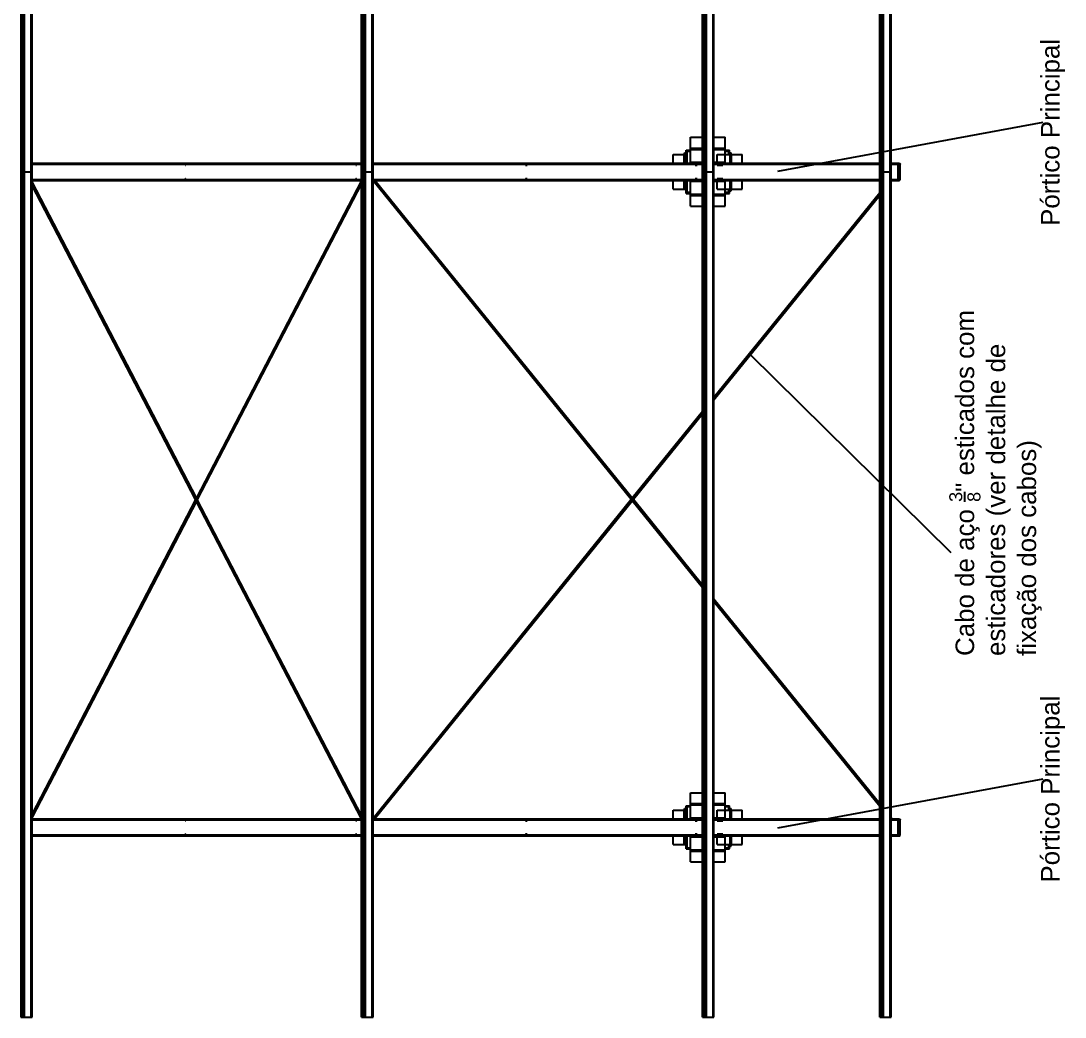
# Model space of a CAD drawing. Header units: millimetres. Extents: x 357 to 945, y 547 to 720.
# Drawn here: x 672.25 to 678.3, y 637.52 to 643.29 of the extents above; entities that cross this region are included whole.
import ezdxf

# ---------------------------------------------------------------- set-up
doc = ezdxf.new("R2010")
doc.units = ezdxf.units.MM
doc.layers.add('LCL-TEXTO4', color=4, linetype='Continuous')
doc.layers.add('PLANTA-VIS', color=7, linetype='Continuous')
doc.styles.add('ROMANS', font='arial.ttf')

msp = doc.modelspace()

# ---------------------------------------------------------------- linework, layer by layer
for p, q in [((678.16557, 642.70098), (676.62845, 642.41746)), ((677.63438, 640.20839), (676.46921, 641.35847)), ((678.16557, 638.89468), (676.62845, 638.61115))]:
    msp.add_line(p, q)
at = {"layer": 'PLANTA-VIS'}
for p, q in [((672.24756, 642.41622), (672.24756, 646.26622)), ((672.25948, 642.41622), (672.25948, 646.26622)), ((672.26172, 642.41622), (672.26172, 646.26622)), ((672.26238, 642.41622), (672.26238, 646.26622)), ((672.26369, 642.41622), (672.26369, 646.26622)), ((672.26546, 642.41622), (672.26546, 646.26622)), ((672.26741, 642.41622), (672.26741, 646.26622)), ((672.30696, 642.41622), (672.30696, 646.26622)), ((672.3088, 642.41622), (672.3088, 646.26622)), ((672.31024, 642.41622), (672.31024, 646.26622)), ((672.31107, 642.41622), (672.31107, 646.26622)), ((672.31116, 642.41622), (672.31116, 646.26622)), ((674.22033, 642.41622), (674.22033, 646.26622)), ((674.22256, 642.41622), (674.22256, 646.26622)), ((674.23448, 642.41622), (674.23448, 646.26622)), ((674.23672, 642.41622), (674.23672, 646.26622)), ((674.23738, 642.41622), (674.23738, 646.26622)), ((674.23869, 642.41622), (674.23869, 646.26622)), ((674.24046, 642.41622), (674.24046, 646.26622)), ((674.24241, 642.41622), (674.24241, 646.26622)), ((674.28196, 642.41622), (674.28196, 646.26622)), ((674.2838, 642.41622), (674.2838, 646.26622)), ((674.28524, 642.41622), (674.28524, 646.26622)), ((674.28607, 642.41622), (674.28607, 646.26622)), ((674.28616, 642.41622), (674.28616, 646.26622)), ((676.19533, 642.41622), (676.19533, 646.26622)), ((676.19756, 642.41622), (676.19756, 646.26622)), ((676.20948, 642.41622), (676.20948, 646.26622)), ((676.21172, 642.41622), (676.21172, 646.26622)), ((676.21238, 642.41622), (676.21238, 646.26622)), ((676.21369, 642.41622), (676.21369, 646.26622)), ((676.21546, 642.41622), (676.21546, 646.26622)), ((676.21741, 642.41622), (676.21741, 646.26622)), ((676.25696, 642.41622), (676.25696, 646.26622)), ((676.2588, 642.41622), (676.2588, 646.26622)), ((676.26024, 642.41622), (676.26024, 646.26622)), ((676.26107, 642.41622), (676.26107, 646.26622)), ((676.26116, 642.41622), (676.26116, 646.26622)), ((677.22114, 642.41622), (677.22114, 646.26622)), ((677.22337, 642.41622), (677.22337, 646.26622)), ((677.22584, 642.41622), (677.22584, 646.26622)), ((677.23523, 642.41622), (677.23523, 646.26622)), ((677.23746, 642.41622), (677.23746, 646.26622)), ((677.23812, 642.41622), (677.23812, 646.26622)), ((677.23943, 642.41622), (677.23943, 646.26622)), ((677.2412, 642.41622), (677.2412, 646.26622)), ((677.24314, 642.41622), (677.24314, 646.26622)), ((677.2827, 642.41622), (677.2827, 646.26622)), ((677.28454, 642.41622), (677.28454, 646.26622)), ((677.28598, 642.41622), (677.28598, 646.26622)), ((677.28681, 642.41622), (677.28681, 646.26622)), ((677.2869, 642.41622), (677.2869, 646.26622)), ((676.20003, 642.41622), (676.20003, 646.04545)), ((674.22503, 642.41622), (674.22503, 645.92859)), ((672.25003, 642.41622), (672.25003, 645.81399)), ((676.12553, 642.55397), (676.12553, 642.61622)), ((676.12553, 642.61622), (676.19533, 642.61622)), ((676.26116, 642.61622), (676.32553, 642.61622)), ((676.32553, 642.55397), (676.32553, 642.61622)), ((676.02563, 642.51622), (676.08778, 642.51622)), ((676.02563, 642.46622), (676.02563, 642.51622)), ((676.08778, 642.51622), (676.09053, 642.51622)), ((676.08778, 642.46622), (676.08778, 642.51622)), ((676.09053, 642.46622), (676.09053, 642.52601)), ((676.09053, 642.52601), (676.10053, 642.52601)), ((676.10053, 642.49122), (676.10053, 642.54122)), ((676.10053, 642.54122), (676.12553, 642.54122)), ((676.10543, 642.51622), (676.10553, 642.51622)), ((676.10543, 642.46622), (676.10543, 642.51622)), ((676.10553, 642.53622), (676.12553, 642.53622)), ((676.10553, 642.46622), (676.10553, 642.53622)), ((676.12553, 642.54622), (676.12553, 642.55397)), ((676.12553, 642.55397), (676.19533, 642.55397)), ((676.12553, 642.47122), (676.12553, 642.54622)), ((676.12553, 642.54622), (676.19533, 642.54622)), ((676.26116, 642.55397), (676.32553, 642.55397)), ((676.26116, 642.54622), (676.32553, 642.54622)), ((676.28053, 642.46622), (676.28053, 642.51622)), ((676.28053, 642.51622), (676.35553, 642.51622)), ((676.32553, 642.54622), (676.32553, 642.55397)), ((676.32553, 642.47122), (676.32553, 642.54622)), ((676.32553, 642.54122), (676.35053, 642.54122)), ((676.32553, 642.53622), (676.34553, 642.53622)), ((676.34553, 642.53622), (676.34553, 642.51622)), ((676.35053, 642.51622), (676.35053, 642.54122)), ((676.35053, 642.52601), (676.36053, 642.52601)), ((676.35553, 642.46622), (676.35553, 642.51622)), ((676.36053, 642.46622), (676.36053, 642.52601)), ((676.36053, 642.51622), (676.36328, 642.51622)), ((676.36328, 642.51622), (676.42543, 642.51622)), ((676.36328, 642.46622), (676.36328, 642.51622)), ((676.42543, 642.46622), (676.42543, 642.51622)), ((672.25003, 642.46252), (672.25948, 642.46252)), ((672.25003, 642.46022), (672.25948, 642.46022)), ((672.31116, 642.46622), (674.22033, 642.46622)), ((672.31116, 642.46577), (674.22033, 642.46577)), ((672.31116, 642.46447), (674.22033, 642.46447)), ((672.31116, 642.46252), (674.22033, 642.46252)), ((672.31116, 642.46022), (674.22033, 642.46022)), ((673.19964, 642.45872), (673.20015, 642.45872)), ((673.19964, 642.45472), (673.20015, 642.45472)), ((673.20015, 642.45872), (673.20124, 642.45872)), ((673.20015, 642.45472), (673.20015, 642.45872)), ((673.20015, 642.45472), (673.20124, 642.45472)), ((674.18621, 642.45872), (674.18822, 642.45872)), ((674.18621, 642.45472), (674.18822, 642.45472)), ((674.18822, 642.45872), (674.19135, 642.45872)), ((674.18822, 642.45472), (674.18822, 642.45872)), ((674.18822, 642.45472), (674.19135, 642.45472)), ((674.22503, 642.46252), (674.23448, 642.46252)), ((674.22503, 642.46022), (674.23448, 642.46022)), ((674.28616, 642.46622), (676.19533, 642.46622)), ((674.28616, 642.46577), (676.19533, 642.46577)), ((674.28616, 642.46447), (676.19533, 642.46447)), ((674.28616, 642.46252), (676.19533, 642.46252)), ((674.28616, 642.46022), (676.19533, 642.46022)), ((675.17004, 642.45872), (675.17416, 642.45872)), ((675.17004, 642.45472), (675.17416, 642.45472)), ((675.17416, 642.45872), (675.17875, 642.45872)), ((675.17416, 642.45472), (675.17416, 642.45872)), ((675.17416, 642.45472), (675.17875, 642.45472)), ((676.10053, 642.46622), (676.10053, 642.49122)), ((676.10053, 642.49122), (676.10543, 642.49122)), ((676.10063, 642.46622), (676.10063, 642.49122)), ((676.12553, 642.47122), (676.19533, 642.47122)), ((676.15218, 642.45872), (676.15831, 642.45872)), ((676.15218, 642.45472), (676.15831, 642.45472)), ((676.15831, 642.45872), (676.16355, 642.45872)), ((676.15831, 642.45472), (676.15831, 642.45872)), ((676.15831, 642.45472), (676.16355, 642.45472)), ((676.20003, 642.46252), (676.20948, 642.46252)), ((676.20003, 642.46022), (676.20948, 642.46022)), ((676.26116, 642.47122), (676.32553, 642.47122)), ((676.26116, 642.46622), (677.22114, 642.46622)), ((676.26116, 642.46577), (677.22114, 642.46577)), ((676.26116, 642.46447), (677.22114, 642.46447)), ((676.26116, 642.46252), (677.22114, 642.46252)), ((676.26116, 642.46022), (677.22114, 642.46022)), ((676.28032, 642.45472), (676.28776, 642.45472)), ((676.28033, 642.45872), (676.28776, 642.45872)), ((676.28776, 642.45872), (676.31191, 642.45872)), ((676.28776, 642.45472), (676.28776, 642.45872)), ((676.28776, 642.45472), (676.31191, 642.45472)), ((677.22584, 642.46252), (677.23523, 642.46252)), ((677.22584, 642.46022), (677.23523, 642.46022)), ((677.2869, 642.46622), (677.3267, 642.46622)), ((677.2869, 642.46577), (677.32704, 642.46577)), ((677.2869, 642.46447), (677.32733, 642.46447)), ((677.2869, 642.46252), (677.32752, 642.46252)), ((677.2869, 642.46022), (677.32759, 642.46022)), ((677.3267, 642.46622), (677.33342, 642.46622)), ((677.3267, 642.46622), (677.32704, 642.46577)), ((677.32704, 642.46577), (677.32733, 642.46447)), ((677.32733, 642.46447), (677.32752, 642.46252)), ((677.32746, 642.46322), (677.33342, 642.46322)), ((677.32752, 642.46252), (677.32759, 642.46022)), ((677.32759, 642.37222), (677.32759, 642.46022)), ((677.33342, 642.46622), (677.33572, 642.46577)), ((677.33342, 642.46322), (677.33457, 642.46299)), ((677.33457, 642.46299), (677.33555, 642.46234)), ((677.33555, 642.46234), (677.3362, 642.46137)), ((677.33572, 642.46577), (677.33767, 642.46447)), ((677.3362, 642.46137), (677.33642, 642.46022)), ((677.33642, 642.37222), (677.33642, 642.46022)), ((677.33767, 642.46447), (677.33897, 642.46252)), ((677.33897, 642.46252), (677.33942, 642.46022)), ((677.33942, 642.37222), (677.33942, 642.46022)), ((672.24533, 642.41622), (672.24756, 642.41622)), ((672.24533, 642.41622), (672.24756, 642.41622)), ((672.24756, 642.41622), (672.25003, 642.41622)), ((672.24756, 637.51622), (672.24756, 642.41622)), ((672.24756, 642.41622), (672.25003, 642.41622)), ((672.25003, 641.96968), (672.25003, 642.41622)), ((672.25948, 642.41622), (672.26172, 642.41622)), ((672.25948, 637.51622), (672.25948, 642.41622)), ((672.25948, 642.41622), (672.26172, 642.41622)), ((672.26172, 642.41622), (672.26238, 642.41622)), ((672.26172, 637.51622), (672.26172, 642.41622)), ((672.26172, 642.41622), (672.26238, 642.41622)), ((672.26238, 642.41622), (672.26369, 642.41622)), ((672.26238, 637.51622), (672.26238, 642.41622)), ((672.26238, 642.41622), (672.26369, 642.41622)), ((672.26369, 642.41622), (672.26546, 642.41622)), ((672.26369, 637.51622), (672.26369, 642.41622)), ((672.26369, 642.41622), (672.26546, 642.41622)), ((672.26546, 642.41622), (672.26741, 642.41622)), ((672.26546, 637.51622), (672.26546, 642.41622)), ((672.26546, 642.41622), (672.26741, 642.41622)), ((672.26741, 642.41622), (672.30696, 642.41622)), ((672.26741, 637.51622), (672.26741, 642.41622)), ((672.26741, 642.41622), (672.30696, 642.41622)), ((672.30696, 642.41622), (672.3088, 642.41622)), ((672.30696, 637.51622), (672.30696, 642.41622)), ((672.30696, 642.41622), (672.3088, 642.41622)), ((672.3088, 642.41622), (672.31024, 642.41622)), ((672.3088, 637.51622), (672.3088, 642.41622)), ((672.3088, 642.41622), (672.31024, 642.41622)), ((672.31024, 642.41622), (672.31107, 642.41622)), ((672.31024, 637.51622), (672.31024, 642.41622)), ((672.31024, 642.41622), (672.31107, 642.41622)), ((672.31107, 642.41622), (672.31116, 642.41622)), ((672.31107, 637.51622), (672.31107, 642.41622)), ((672.31107, 642.41622), (672.31116, 642.41622)), ((672.31116, 637.51622), (672.31116, 642.41622)), ((674.22033, 642.41622), (674.22256, 642.41622)), ((674.22033, 637.51622), (674.22033, 642.41622)), ((674.22033, 642.41622), (674.22256, 642.41622)), ((674.22256, 642.41622), (674.22503, 642.41622)), ((674.22256, 637.51622), (674.22256, 642.41622)), ((674.22256, 642.41622), (674.22503, 642.41622)), ((674.22503, 642.08402), (674.22503, 642.41622)), ((674.23448, 642.41622), (674.23672, 642.41622)), ((674.23448, 637.51622), (674.23448, 642.41622)), ((674.23448, 642.41622), (674.23672, 642.41622)), ((674.23672, 642.41622), (674.23738, 642.41622)), ((674.23672, 637.51622), (674.23672, 642.41622)), ((674.23672, 642.41622), (674.23738, 642.41622)), ((674.23738, 642.41622), (674.23869, 642.41622)), ((674.23738, 637.51622), (674.23738, 642.41622)), ((674.23738, 642.41622), (674.23869, 642.41622)), ((674.23869, 642.41622), (674.24046, 642.41622)), ((674.23869, 637.51622), (674.23869, 642.41622)), ((674.23869, 642.41622), (674.24046, 642.41622)), ((674.24046, 642.41622), (674.24241, 642.41622)), ((674.24046, 637.51622), (674.24046, 642.41622)), ((674.24046, 642.41622), (674.24241, 642.41622)), ((674.24241, 642.41622), (674.28196, 642.41622)), ((674.24241, 637.51622), (674.24241, 642.41622)), ((674.24241, 642.41622), (674.28196, 642.41622)), ((674.28196, 642.41622), (674.2838, 642.41622)), ((674.28196, 637.51622), (674.28196, 642.41622)), ((674.28196, 642.41622), (674.2838, 642.41622)), ((674.2838, 642.41622), (674.28524, 642.41622)), ((674.2838, 637.51622), (674.2838, 642.41622)), ((674.2838, 642.41622), (674.28524, 642.41622)), ((674.28524, 642.41622), (674.28607, 642.41622)), ((674.28524, 637.51622), (674.28524, 642.41622)), ((674.28524, 642.41622), (674.28607, 642.41622)), ((674.28607, 642.41622), (674.28616, 642.41622)), ((674.28607, 637.51622), (674.28607, 642.41622)), ((674.28607, 642.41622), (674.28616, 642.41622)), ((674.28616, 637.51622), (674.28616, 642.41622)), ((676.19533, 642.41622), (676.19756, 642.41622)), ((676.19533, 637.51622), (676.19533, 642.41622)), ((676.19533, 642.41622), (676.19756, 642.41622)), ((676.19756, 642.41622), (676.20003, 642.41622)), ((676.19756, 637.51622), (676.19756, 642.41622)), ((676.19756, 642.41622), (676.20003, 642.41622)), ((676.20003, 642.19837), (676.20003, 642.41622)), ((676.20948, 642.41622), (676.21172, 642.41622)), ((676.20948, 637.51622), (676.20948, 642.41622)), ((676.20948, 642.41622), (676.21172, 642.41622)), ((676.21172, 642.41622), (676.21238, 642.41622)), ((676.21172, 637.51622), (676.21172, 642.41622)), ((676.21172, 642.41622), (676.21238, 642.41622)), ((676.21238, 642.41622), (676.21369, 642.41622)), ((676.21238, 637.51622), (676.21238, 642.41622)), ((676.21238, 642.41622), (676.21369, 642.41622)), ((676.21369, 642.41622), (676.21546, 642.41622)), ((676.21369, 637.51622), (676.21369, 642.41622)), ((676.21369, 642.41622), (676.21546, 642.41622)), ((676.21546, 642.41622), (676.21741, 642.41622)), ((676.21546, 637.51622), (676.21546, 642.41622)), ((676.21546, 642.41622), (676.21741, 642.41622)), ((676.21741, 642.41622), (676.25696, 642.41622)), ((676.21741, 637.51622), (676.21741, 642.41622)), ((676.21741, 642.41622), (676.25696, 642.41622)), ((676.25696, 642.41622), (676.2588, 642.41622)), ((676.25696, 637.51622), (676.25696, 642.41622)), ((676.25696, 642.41622), (676.2588, 642.41622)), ((676.2588, 642.41622), (676.26024, 642.41622)), ((676.2588, 637.51622), (676.2588, 642.41622)), ((676.2588, 642.41622), (676.26024, 642.41622)), ((676.26024, 642.41622), (676.26107, 642.41622)), ((676.26024, 637.51622), (676.26024, 642.41622)), ((676.26024, 642.41622), (676.26107, 642.41622)), ((676.26107, 642.41622), (676.26116, 642.41622)), ((676.26107, 637.51622), (676.26107, 642.41622)), ((676.26107, 642.41622), (676.26116, 642.41622)), ((676.26116, 637.51622), (676.26116, 642.41622)), ((677.22114, 642.41622), (677.22337, 642.41622)), ((677.22114, 637.51622), (677.22114, 642.41622)), ((677.22114, 642.41622), (677.22337, 642.41622)), ((677.22337, 642.41622), (677.22584, 642.41622)), ((677.22337, 637.51622), (677.22337, 642.41622)), ((677.22337, 642.41622), (677.22584, 642.41622)), ((677.22584, 637.51622), (677.22584, 642.41622)), ((677.23523, 642.41622), (677.23746, 642.41622)), ((677.23523, 637.51622), (677.23523, 642.41622)), ((677.23523, 642.41622), (677.23746, 642.41622)), ((677.23746, 642.41622), (677.23812, 642.41622)), ((677.23746, 637.51622), (677.23746, 642.41622)), ((677.23746, 642.41622), (677.23812, 642.41622)), ((677.23812, 642.41622), (677.23943, 642.41622)), ((677.23812, 637.51622), (677.23812, 642.41622)), ((677.23812, 642.41622), (677.23943, 642.41622)), ((677.23943, 642.41622), (677.2412, 642.41622)), ((677.23943, 637.51622), (677.23943, 642.41622)), ((677.23943, 642.41622), (677.2412, 642.41622)), ((677.2412, 642.41622), (677.24314, 642.41622)), ((677.2412, 637.51622), (677.2412, 642.41622)), ((677.2412, 642.41622), (677.24314, 642.41622)), ((677.24314, 642.41622), (677.2827, 642.41622)), ((677.24314, 637.51622), (677.24314, 642.41622)), ((677.24314, 642.41622), (677.2827, 642.41622)), ((677.2827, 642.41622), (677.28454, 642.41622)), ((677.2827, 637.51622), (677.2827, 642.41622)), ((677.2827, 642.41622), (677.28454, 642.41622)), ((677.28454, 642.41622), (677.28598, 642.41622)), ((677.28454, 637.51622), (677.28454, 642.41622)), ((677.28454, 642.41622), (677.28598, 642.41622)), ((677.28598, 642.41622), (677.28681, 642.41622)), ((677.28598, 637.51622), (677.28598, 642.41622)), ((677.28598, 642.41622), (677.28681, 642.41622)), ((677.28681, 642.41622), (677.2869, 642.41622)), ((677.28681, 637.51622), (677.28681, 642.41622)), ((677.28681, 642.41622), (677.2869, 642.41622)), ((677.2869, 637.51622), (677.2869, 642.41622)), ((677.32776, 642.4149), (677.32759, 642.41505)), ((677.32776, 642.4149), (677.32759, 642.41471)), ((677.32811, 642.41457), (677.32759, 642.41394)), ((677.32843, 642.41427), (677.32759, 642.41324)), ((677.32869, 642.414), (677.32759, 642.41264)), ((677.32891, 642.41376), (677.32759, 642.41213)), ((677.32908, 642.41356), (677.32759, 642.41172)), ((677.32919, 642.4134), (677.32759, 642.41143)), ((677.32924, 642.41329), (677.32759, 642.41125)), ((677.32924, 642.41322), (677.32759, 642.41119)), ((677.32811, 642.41457), (677.32776, 642.4149)), ((677.32843, 642.41427), (677.32811, 642.41457)), ((677.32869, 642.414), (677.32843, 642.41427)), ((677.32891, 642.41376), (677.32869, 642.414)), ((677.32908, 642.41356), (677.32891, 642.41376)), ((677.32919, 642.4134), (677.32908, 642.41356)), ((677.32924, 642.41329), (677.32919, 642.4134)), ((677.32924, 642.41322), (677.32924, 642.41329)), ((672.25003, 642.37222), (672.25948, 642.37222)), ((672.25003, 642.36993), (672.25948, 642.36993)), ((672.31116, 642.37222), (674.22033, 642.37222)), ((672.31116, 642.36993), (674.22033, 642.36993)), ((672.31116, 642.36798), (674.22033, 642.36798)), ((672.31116, 642.36668), (674.22033, 642.36668)), ((672.31116, 642.36622), (674.22033, 642.36622)), ((673.26313, 640.52636), (672.31116, 642.35799)), ((673.26322, 640.52611), (672.31116, 642.35791)), ((673.2633, 640.52571), (672.31116, 642.35767)), ((673.26338, 640.52515), (672.31116, 642.35726)), ((673.26346, 640.52446), (672.31116, 642.35671)), ((674.22033, 642.35618), (672.31116, 638.68284)), ((673.26352, 640.52363), (672.31116, 642.35602)), ((673.26358, 640.52269), (672.31116, 642.35519)), ((673.26364, 640.52164), (672.31116, 642.35425)), ((673.26368, 640.52051), (672.31116, 642.3532)), ((673.26371, 640.5193), (672.31116, 642.35206)), ((673.26374, 640.51804), (672.31116, 642.35085)), ((674.22033, 638.67626), (672.31116, 642.3496)), ((673.26337, 640.51622), (672.31116, 642.34831)), ((673.2627, 640.51622), (672.31116, 642.34701)), ((673.26203, 640.51622), (672.31116, 642.34573)), ((673.26138, 640.51622), (672.31116, 642.34447)), ((673.26075, 640.51622), (672.31116, 642.34327)), ((673.26016, 640.51622), (672.31116, 642.34213)), ((673.25961, 640.51622), (672.31116, 642.34108)), ((673.25912, 640.51622), (672.31116, 642.34013)), ((673.25869, 640.51622), (672.31116, 642.33931)), ((673.25833, 640.51622), (672.31116, 642.33861)), ((673.25804, 640.51622), (672.31116, 642.33806)), ((673.25784, 640.51622), (672.31116, 642.33766)), ((673.25771, 640.51622), (672.31116, 642.33742)), ((673.25767, 640.51622), (672.31116, 642.33734)), ((673.19964, 642.37772), (673.20015, 642.37772)), ((673.19964, 642.37372), (673.20015, 642.37372)), ((673.20015, 642.37772), (673.20124, 642.37772)), ((673.20015, 642.37372), (673.20015, 642.37772)), ((673.20015, 642.37372), (673.20124, 642.37372)), ((674.21918, 642.36622), (673.26303, 640.52654)), ((674.21922, 642.36622), (673.26306, 640.5265)), ((674.21935, 642.36622), (673.26312, 640.52638)), ((674.21956, 642.36622), (673.2632, 640.52614)), ((674.21984, 642.36622), (673.26329, 640.52575)), ((674.22021, 642.36622), (673.26337, 640.52521)), ((674.22033, 642.36564), (673.26344, 640.52453)), ((674.22033, 642.36469), (673.26351, 640.52372)), ((674.22033, 642.36364), (673.26357, 640.52279)), ((674.22033, 642.36251), (673.26362, 640.52175)), ((674.22033, 642.3613), (673.26367, 640.52063)), ((674.22033, 642.36005), (673.2637, 640.51943)), ((674.22033, 642.35876), (673.26372, 640.51818)), ((674.22033, 642.35746), (673.26372, 640.51689)), ((674.22033, 642.35492), (673.26469, 640.51622)), ((674.22033, 642.35371), (673.26532, 640.51622)), ((674.22033, 642.35258), (673.26591, 640.51622)), ((674.22033, 642.35153), (673.26646, 640.51622)), ((674.22033, 642.35058), (673.26695, 640.51622)), ((674.22033, 642.34976), (673.26738, 640.51622)), ((674.22033, 642.34906), (673.26774, 640.51622)), ((674.22033, 642.34851), (673.26802, 640.51622)), ((674.22033, 642.34811), (673.26823, 640.51622)), ((674.22033, 642.34786), (673.26836, 640.51622)), ((674.22033, 642.34778), (673.2684, 640.51622)), ((674.18621, 642.37772), (674.18822, 642.37772)), ((674.18621, 642.37372), (674.18822, 642.37372)), ((674.18822, 642.37772), (674.19135, 642.37772)), ((674.18822, 642.37372), (674.18822, 642.37772)), ((674.18822, 642.37372), (674.19135, 642.37372)), ((674.22503, 642.37222), (674.23448, 642.37222)), ((674.22503, 642.36993), (674.23448, 642.36993)), ((674.28616, 642.37222), (676.19533, 642.37222)), ((674.28616, 642.36993), (676.19533, 642.36993)), ((674.28616, 642.36798), (676.19533, 642.36798)), ((674.28616, 642.36668), (676.19533, 642.36668)), ((674.28616, 642.36622), (676.19533, 642.36622)), ((675.78308, 640.51622), (674.28616, 642.36606)), ((675.78267, 640.51622), (674.28616, 642.36555)), ((675.78234, 640.51622), (674.28616, 642.36515)), ((675.7821, 640.51622), (674.28616, 642.36485)), ((675.78196, 640.51622), (674.28616, 642.36467)), ((675.78191, 640.51622), (674.28616, 642.36462)), ((675.78357, 640.51622), (674.28653, 642.36622)), ((675.78413, 640.51622), (674.28709, 642.36622)), ((675.78475, 640.51622), (674.28771, 642.36622)), ((675.78543, 640.51622), (674.28838, 642.36622)), ((675.78614, 640.51622), (674.2891, 642.36622)), ((675.78689, 640.51622), (674.28985, 642.36622)), ((675.78765, 640.51622), (674.29061, 642.36622)), ((676.19533, 640.01336), (674.29138, 642.36622)), ((675.78877, 640.51673), (674.29214, 642.36622)), ((675.78874, 640.51768), (674.29289, 642.36622)), ((675.78871, 640.5186), (674.2936, 642.36622)), ((675.78868, 640.51948), (674.29428, 642.36622)), ((675.78863, 640.5203), (674.2949, 642.36622)), ((675.78858, 640.52106), (674.29546, 642.36622)), ((675.78852, 640.52175), (674.29595, 642.36622)), ((675.78845, 640.52234), (674.29636, 642.36622)), ((675.78837, 640.52284), (674.29669, 642.36622)), ((675.78829, 640.52323), (674.29693, 642.36622)), ((675.78821, 640.52352), (674.29707, 642.36622)), ((675.78812, 640.52368), (674.29712, 642.36622)), ((675.17004, 642.37772), (675.17416, 642.37772)), ((675.17004, 642.37372), (675.17416, 642.37372)), ((675.17416, 642.37772), (675.17875, 642.37772)), ((675.17416, 642.37372), (675.17416, 642.37772)), ((675.17416, 642.37372), (675.17875, 642.37372)), ((676.02563, 642.31622), (676.02563, 642.36622)), ((676.08778, 642.31622), (676.08778, 642.36622)), ((676.10048, 642.31622), (676.10048, 642.36622)), ((676.10053, 642.34122), (676.10543, 642.34122)), ((676.10053, 642.29122), (676.10053, 642.34122)), ((676.10063, 642.34122), (676.10063, 642.36622)), ((676.10543, 642.31622), (676.10543, 642.36622)), ((676.10553, 642.29622), (676.10553, 642.36622)), ((676.12553, 642.36122), (676.19533, 642.36122)), ((676.12553, 642.28622), (676.12553, 642.36122)), ((676.15218, 642.37772), (676.15831, 642.37772)), ((676.15218, 642.37372), (676.15831, 642.37372)), ((676.15831, 642.37772), (676.16355, 642.37772)), ((676.15831, 642.37372), (676.15831, 642.37772)), ((676.15831, 642.37372), (676.16355, 642.37372)), ((676.20003, 642.37222), (676.20948, 642.37222)), ((676.20003, 642.36993), (676.20948, 642.36993)), ((676.26116, 642.37222), (677.22114, 642.37222)), ((676.26116, 642.36993), (677.22114, 642.36993)), ((676.26116, 642.36798), (677.22114, 642.36798)), ((676.26116, 642.36668), (677.22114, 642.36668)), ((676.26116, 642.36622), (677.22114, 642.36622)), ((676.26116, 642.36122), (676.32553, 642.36122)), ((676.28032, 642.37772), (676.28776, 642.37772)), ((676.28033, 642.37372), (676.28776, 642.37372)), ((676.28053, 642.31622), (676.28053, 642.36622)), ((676.28776, 642.37772), (676.31191, 642.37772)), ((676.28776, 642.37372), (676.28776, 642.37772)), ((676.28776, 642.37372), (676.31191, 642.37372)), ((676.32553, 642.28622), (676.32553, 642.36122)), ((676.35553, 642.31622), (676.35553, 642.36622)), ((676.36053, 642.30643), (676.36053, 642.36622)), ((676.36328, 642.31622), (676.36328, 642.36622)), ((676.42543, 642.31622), (676.42543, 642.36622)), ((677.22584, 642.37222), (677.23523, 642.37222)), ((677.22584, 642.36993), (677.23523, 642.36993)), ((677.2869, 642.37222), (677.32759, 642.37222)), ((677.2869, 642.36993), (677.32752, 642.36993)), ((677.2869, 642.36798), (677.32733, 642.36798)), ((677.2869, 642.36668), (677.32704, 642.36668)), ((677.2912, 642.36622), (677.2869, 642.36091)), ((677.28697, 642.36622), (677.2869, 642.36614)), ((677.28768, 642.36622), (677.2869, 642.36526)), ((677.28836, 642.36622), (677.2869, 642.36442)), ((677.28898, 642.36622), (677.2869, 642.36365)), ((677.28954, 642.36622), (677.2869, 642.36296)), ((677.29003, 642.36622), (677.2869, 642.36235)), ((677.29044, 642.36622), (677.2869, 642.36184)), ((677.29077, 642.36622), (677.2869, 642.36144)), ((677.29101, 642.36622), (677.2869, 642.36115)), ((677.29115, 642.36622), (677.2869, 642.36097)), ((677.2869, 642.36622), (677.3267, 642.36622)), ((677.3267, 642.36622), (677.32704, 642.36668)), ((677.3267, 642.36622), (677.33342, 642.36622)), ((677.32704, 642.36668), (677.32733, 642.36798)), ((677.32733, 642.36798), (677.32752, 642.36993)), ((677.32745, 642.36922), (677.33342, 642.36922)), ((677.32752, 642.36993), (677.32759, 642.37222)), ((677.33342, 642.36922), (677.33457, 642.36945)), ((677.33342, 642.36622), (677.33572, 642.36668)), ((677.33457, 642.36945), (677.33555, 642.3701)), ((677.33555, 642.3701), (677.3362, 642.37108)), ((677.33572, 642.36668), (677.33767, 642.36798)), ((677.3362, 642.37108), (677.33642, 642.37222)), ((677.33767, 642.36798), (677.33897, 642.36993)), ((677.33897, 642.36993), (677.33942, 642.37222)), ((676.02563, 642.31622), (676.08778, 642.31622)), ((676.08778, 642.31622), (676.10048, 642.31622)), ((676.10048, 642.31622), (676.10053, 642.31622)), ((676.10053, 642.29122), (676.12553, 642.29122)), ((676.10543, 642.31622), (676.10553, 642.31622)), ((676.12553, 642.29622), (676.10553, 642.29622)), ((676.12553, 642.27847), (676.12553, 642.28622)), ((676.12553, 642.28622), (676.19533, 642.28622)), ((676.12553, 642.27847), (676.19533, 642.27847)), ((676.12553, 642.21622), (676.12553, 642.27847)), ((677.22114, 642.29479), (676.26116, 641.10847)), ((677.22114, 642.29473), (676.26116, 641.10841)), ((677.22114, 642.29455), (676.26116, 641.10823)), ((677.22114, 642.29425), (676.26116, 641.10794)), ((677.22114, 642.29385), (676.26116, 641.10753)), ((677.22114, 642.29334), (676.26116, 641.10702)), ((677.22114, 642.29273), (676.26116, 641.10642)), ((677.22114, 642.29204), (676.26116, 641.10572)), ((677.22114, 642.29127), (676.26116, 641.10495)), ((677.22114, 642.29044), (676.26116, 641.10412)), ((677.22114, 642.28955), (676.26116, 641.10324)), ((677.22114, 642.28863), (676.26116, 641.10232)), ((677.22114, 642.28769), (676.26116, 641.10137)), ((677.22114, 642.28674), (676.26116, 641.10042)), ((676.26116, 642.28622), (676.32553, 642.28622)), ((677.22114, 642.2858), (676.26116, 641.09948)), ((677.22114, 642.28487), (676.26116, 641.09856)), ((677.22114, 642.28399), (676.26116, 641.09767)), ((677.22114, 642.28316), (676.26116, 641.09684)), ((677.22114, 642.28239), (676.26116, 641.09607)), ((677.22114, 642.2817), (676.26116, 641.09538)), ((677.22114, 642.28109), (676.26116, 641.09477)), ((677.22114, 642.28058), (676.26116, 641.09426)), ((677.22114, 642.28018), (676.26116, 641.09386)), ((677.22114, 642.27988), (676.26116, 641.09356)), ((677.22114, 642.2797), (676.26116, 641.09339)), ((677.22114, 642.27964), (676.26116, 641.09333)), ((676.26116, 642.27847), (676.32553, 642.27847)), ((676.28053, 642.31622), (676.35553, 642.31622)), ((676.34553, 642.29622), (676.32553, 642.29622)), ((676.32553, 642.29122), (676.35053, 642.29122)), ((676.32553, 642.27847), (676.32553, 642.28622)), ((676.32553, 642.21622), (676.32553, 642.27847)), ((676.34553, 642.31622), (676.34553, 642.29622)), ((676.35053, 642.29122), (676.35053, 642.31622)), ((676.35053, 642.30643), (676.36053, 642.30643)), ((676.36053, 642.31622), (676.36328, 642.31622)), ((676.36328, 642.31622), (676.42543, 642.31622)), ((676.12553, 642.21622), (676.19533, 642.21622)), ((676.26116, 642.21622), (676.32553, 642.21622)), ((676.19814, 642.19819), (676.19814, 642.19829)), ((676.19814, 642.19656), (676.19814, 642.19819)), ((676.19814, 642.19819), (676.20948, 642.19819)), ((676.20003, 638.39837), (676.20003, 642.19545)), ((676.20003, 642.19334), (676.20948, 642.19334)), ((674.22314, 642.08339), (674.22314, 642.08394)), ((676.20083, 642.12551), (676.20948, 642.12551)), ((676.20906, 642.12066), (676.20948, 642.12066)), ((674.22314, 642.07859), (674.22314, 642.08339)), ((674.22314, 642.08339), (674.23448, 642.08339)), ((674.22314, 642.07859), (674.23448, 642.07859)), ((674.22503, 638.28402), (674.22503, 642.07859)), ((672.24814, 641.96876), (672.24814, 641.96959)), ((672.24814, 641.96399), (672.24814, 641.96876)), ((672.24814, 641.96876), (672.25948, 641.96876)), ((672.24814, 641.96399), (672.25948, 641.96399)), ((672.25003, 638.16968), (672.25003, 641.96399)), ((674.23426, 642.01146), (674.23448, 642.01146)), ((676.19533, 641.01907), (674.29138, 638.66622)), ((676.19533, 641.02712), (675.78803, 640.52379)), ((676.19533, 641.02706), (675.78806, 640.52376)), ((676.19533, 641.02688), (675.78813, 640.52366)), ((676.19533, 641.02659), (675.78821, 640.52348)), ((676.19533, 641.02618), (675.7883, 640.52318)), ((676.19533, 641.02567), (675.78838, 640.52277)), ((676.19533, 641.02507), (675.78845, 640.52225)), ((676.19533, 641.02437), (675.78852, 640.52164)), ((676.19533, 641.0236), (675.78858, 640.52094)), ((676.19533, 641.02277), (675.78863, 640.52017)), ((676.19533, 641.02189), (675.78867, 640.51934)), ((676.19533, 641.02097), (675.7887, 640.51845)), ((676.19533, 641.02002), (675.78871, 640.51752)), ((676.19533, 641.01813), (675.78918, 640.51622)), ((676.19533, 641.01721), (675.78993, 640.51622)), ((676.19533, 641.01632), (675.79064, 640.51622)), ((676.19533, 641.01549), (675.79132, 640.51622)), ((676.19533, 641.01472), (675.79194, 640.51622)), ((676.19533, 641.01403), (675.7925, 640.51622)), ((676.19533, 641.01342), (675.79299, 640.51622)), ((676.19533, 641.01291), (675.7934, 640.51622)), ((676.19533, 641.01251), (675.79373, 640.51622)), ((676.19533, 641.01221), (675.79397, 640.51622)), ((676.19533, 641.01204), (675.79411, 640.51622)), ((676.19533, 641.01198), (675.79416, 640.51622)), ((673.25767, 640.51622), (672.31116, 638.6951)), ((673.25771, 640.51622), (672.31116, 638.69502)), ((673.25784, 640.51622), (672.31116, 638.69477)), ((673.25804, 640.51622), (672.31116, 638.69437)), ((673.25833, 640.51622), (672.31116, 638.69382)), ((673.25869, 640.51622), (672.31116, 638.69313)), ((673.25912, 640.51622), (672.31116, 638.6923)), ((673.25961, 640.51622), (672.31116, 638.69135)), ((673.26016, 640.51622), (672.31116, 638.6903)), ((673.26075, 640.51622), (672.31116, 638.68917)), ((673.26138, 640.51622), (672.31116, 638.68796)), ((673.26203, 640.51622), (672.31116, 638.68671)), ((673.2627, 640.51622), (672.31116, 638.68542)), ((673.26337, 640.51622), (672.31116, 638.68412)), ((673.26374, 640.51439), (672.31116, 638.68158)), ((673.26371, 640.51313), (672.31116, 638.68037)), ((673.26368, 640.51193), (672.31116, 638.67924)), ((674.22033, 638.67113), (673.26367, 640.51181)), ((674.22033, 638.67239), (673.2637, 640.513)), ((674.22033, 638.67497), (673.26372, 640.51554)), ((674.22033, 638.67367), (673.26372, 640.51425)), ((674.22033, 638.67751), (673.26469, 640.51622)), ((674.22033, 638.67872), (673.26532, 640.51622)), ((674.22033, 638.67986), (673.26591, 640.51622)), ((674.22033, 638.68091), (673.26646, 640.51622)), ((674.22033, 638.68185), (673.26695, 640.51622)), ((674.22033, 638.68268), (673.26738, 640.51622)), ((674.22033, 638.68337), (673.26774, 640.51622)), ((674.22033, 638.68392), (673.26802, 640.51622)), ((674.22033, 638.68433), (673.26823, 640.51622)), ((674.22033, 638.68457), (673.26836, 640.51622)), ((674.22033, 638.68465), (673.2684, 640.51622)), ((675.78191, 640.51622), (674.28616, 638.66782)), ((675.78196, 640.51622), (674.28616, 638.66776)), ((675.7821, 640.51622), (674.28616, 638.66758)), ((675.78234, 640.51622), (674.28616, 638.66729)), ((675.78267, 640.51622), (674.28616, 638.66688)), ((675.78308, 640.51622), (674.28616, 638.66637)), ((675.78357, 640.51622), (674.28653, 638.66622)), ((675.78413, 640.51622), (674.28709, 638.66622)), ((675.78475, 640.51622), (674.28771, 638.66622)), ((675.78543, 640.51622), (674.28839, 638.66622)), ((675.78614, 640.51622), (674.2891, 638.66622)), ((675.78689, 640.51622), (674.28985, 638.66622)), ((675.78765, 640.51622), (674.29061, 638.66622)), ((675.78877, 640.5157), (674.29214, 638.66622)), ((675.78874, 640.51475), (674.29289, 638.66622)), ((675.78871, 640.51383), (674.2936, 638.66622)), ((675.78868, 640.51295), (674.29428, 638.66622)), ((675.78863, 640.51213), (674.2949, 638.66622)), ((675.78858, 640.51137), (674.29546, 638.66622)), ((676.19533, 640.00883), (675.78858, 640.51149)), ((676.19533, 640.00966), (675.78863, 640.51226)), ((676.19533, 640.01055), (675.78867, 640.51309)), ((676.19533, 640.01147), (675.7887, 640.51398)), ((676.19533, 640.01241), (675.78871, 640.51491)), ((676.19533, 640.01431), (675.78918, 640.51622)), ((676.19533, 640.01523), (675.78993, 640.51622)), ((676.19533, 640.01611), (675.79064, 640.51622)), ((676.19533, 640.01694), (675.79132, 640.51622)), ((676.19533, 640.01771), (675.79194, 640.51622)), ((676.19533, 640.01841), (675.7925, 640.51622)), ((676.19533, 640.01901), (675.79299, 640.51622)), ((676.19533, 640.01952), (675.7934, 640.51622)), ((676.19533, 640.01993), (675.79373, 640.51622)), ((676.19533, 640.02022), (675.79397, 640.51622)), ((676.19533, 640.0204), (675.79411, 640.51622)), ((676.19533, 640.02046), (675.79416, 640.51622)), ((673.26364, 640.51079), (672.31116, 638.67819)), ((673.26358, 640.50975), (672.31116, 638.67724)), ((673.26352, 640.5088), (672.31116, 638.67642)), ((673.26346, 640.50798), (672.31116, 638.67572)), ((673.26338, 640.50728), (672.31116, 638.67517)), ((673.2633, 640.50673), (672.31116, 638.67477)), ((673.26322, 640.50632), (672.31116, 638.67452)), ((673.26313, 640.50607), (672.31116, 638.67444)), ((674.21918, 638.66622), (673.26303, 640.50589)), ((674.21922, 638.66622), (673.26306, 640.50593)), ((674.21935, 638.66622), (673.26312, 640.50605)), ((674.21956, 638.66622), (673.2632, 640.50629)), ((674.21984, 638.66622), (673.26329, 640.50668)), ((674.2202, 638.66622), (673.26337, 640.50722)), ((674.22033, 638.66679), (673.26344, 640.5079)), ((674.22033, 638.66774), (673.26351, 640.50871)), ((674.22033, 638.66879), (673.26357, 640.50965)), ((674.22033, 638.66993), (673.26362, 640.51068)), ((675.78852, 640.51069), (674.29595, 638.66622)), ((675.78845, 640.51009), (674.29636, 638.66622)), ((675.78837, 640.50959), (674.29669, 638.66622)), ((675.78829, 640.5092), (674.29693, 638.66622)), ((675.78821, 640.50892), (674.29707, 638.66622)), ((675.78812, 640.50875), (674.29712, 638.66622)), ((676.19533, 640.00532), (675.78803, 640.50865)), ((676.19533, 640.00538), (675.78806, 640.50868)), ((676.19533, 640.00555), (675.78813, 640.50877)), ((676.19533, 640.00585), (675.78821, 640.50896)), ((676.19533, 640.00625), (675.7883, 640.50926)), ((676.19533, 640.00676), (675.78838, 640.50967)), ((676.19533, 640.00737), (675.78845, 640.51018)), ((676.19533, 640.00806), (675.78852, 640.51079)), ((677.22114, 638.75279), (676.26116, 639.93911)), ((677.22114, 638.75273), (676.26116, 639.93905)), ((677.22114, 638.75255), (676.26116, 639.93887)), ((677.22114, 638.75226), (676.26116, 639.93857)), ((677.22114, 638.75185), (676.26116, 639.93817)), ((677.22114, 638.75134), (676.26116, 639.93766)), ((677.22114, 638.75074), (676.26116, 639.93705)), ((677.22114, 638.75004), (676.26116, 639.93636)), ((677.22114, 638.74928), (676.26116, 639.93559)), ((677.22114, 638.74844), (676.26116, 639.93476)), ((677.22114, 638.74756), (676.26116, 639.93388)), ((677.22114, 638.74664), (676.26116, 639.93295)), ((677.22114, 638.74569), (676.26116, 639.93201)), ((677.22114, 638.74474), (676.26116, 639.93106)), ((677.22114, 638.7438), (676.26116, 639.93012)), ((677.22114, 638.74288), (676.26116, 639.9292)), ((677.22114, 638.742), (676.26116, 639.92831)), ((677.22114, 638.74116), (676.26116, 639.92748)), ((677.22114, 638.74039), (676.26116, 639.92671)), ((677.22114, 638.7397), (676.26116, 639.92602)), ((677.22114, 638.73909), (676.26116, 639.92541)), ((677.22114, 638.73858), (676.26116, 639.9249)), ((677.22114, 638.73818), (676.26116, 639.9245)), ((677.22114, 638.73789), (676.26116, 639.9242)), ((677.22114, 638.73771), (676.26116, 639.92402)), ((677.22114, 638.73765), (676.26116, 639.92396)), ((676.12553, 638.75397), (676.12553, 638.81622)), ((676.12553, 638.81622), (676.19533, 638.81622)), ((676.26116, 638.81622), (676.32553, 638.81622)), ((676.32553, 638.75397), (676.32553, 638.81622)), ((676.02563, 638.71622), (676.08778, 638.71622)), ((676.02563, 638.66622), (676.02563, 638.71622)), ((676.08778, 638.71622), (676.09053, 638.71622)), ((676.08778, 638.66622), (676.08778, 638.71622)), ((676.09053, 638.66622), (676.09053, 638.72601)), ((676.09053, 638.72601), (676.10053, 638.72601)), ((676.10053, 638.69122), (676.10053, 638.74122)), ((676.10053, 638.74122), (676.12553, 638.74122)), ((676.10543, 638.71622), (676.10553, 638.71622)), ((676.10543, 638.66622), (676.10543, 638.71622)), ((676.10553, 638.73622), (676.12553, 638.73622)), ((676.10553, 638.66622), (676.10553, 638.73622)), ((676.12553, 638.74622), (676.12553, 638.75397)), ((676.12553, 638.75397), (676.19533, 638.75397)), ((676.12553, 638.67122), (676.12553, 638.74622)), ((676.12553, 638.74622), (676.19533, 638.74622)), ((676.26116, 638.75397), (676.32553, 638.75397)), ((676.26116, 638.74622), (676.32553, 638.74622)), ((676.28053, 638.66622), (676.28053, 638.71622)), ((676.28053, 638.71622), (676.35553, 638.71622)), ((676.32553, 638.74622), (676.32553, 638.75397)), ((676.32553, 638.67122), (676.32553, 638.74622)), ((676.32553, 638.74122), (676.35053, 638.74122)), ((676.32553, 638.73622), (676.34553, 638.73622)), ((676.34553, 638.73622), (676.34553, 638.71622)), ((676.35053, 638.71622), (676.35053, 638.74122)), ((676.35053, 638.72601), (676.36053, 638.72601)), ((676.35553, 638.66622), (676.35553, 638.71622)), ((676.36053, 638.66622), (676.36053, 638.72601)), ((676.36053, 638.71622), (676.36328, 638.71622)), ((676.36328, 638.71622), (676.42543, 638.71622)), ((676.36328, 638.66622), (676.36328, 638.71622)), ((676.42543, 638.66622), (676.42543, 638.71622)), ((672.25003, 638.66252), (672.25948, 638.66252)), ((672.25003, 638.66022), (672.25948, 638.66022)), ((672.31116, 638.66622), (674.22033, 638.66622)), ((672.31116, 638.66577), (674.22033, 638.66577)), ((672.31116, 638.66447), (674.22033, 638.66447)), ((672.31116, 638.66252), (674.22033, 638.66252)), ((672.31116, 638.66022), (674.22033, 638.66022)), ((673.19964, 638.65872), (673.20015, 638.65872)), ((673.19964, 638.65472), (673.20015, 638.65472)), ((673.20015, 638.65872), (673.20124, 638.65872)), ((673.20015, 638.65472), (673.20015, 638.65872)), ((673.20015, 638.65472), (673.20124, 638.65472)), ((674.18621, 638.65872), (674.18822, 638.65872)), ((674.18621, 638.65472), (674.18822, 638.65472)), ((674.18822, 638.65872), (674.19135, 638.65872)), ((674.18822, 638.65472), (674.18822, 638.65872)), ((674.18822, 638.65472), (674.19135, 638.65472)), ((674.22503, 638.66252), (674.23448, 638.66252)), ((674.22503, 638.66022), (674.23448, 638.66022)), ((674.28616, 638.66622), (676.19533, 638.66622)), ((674.28616, 638.66577), (676.19533, 638.66577)), ((674.28616, 638.66447), (676.19533, 638.66447)), ((674.28616, 638.66252), (676.19533, 638.66252)), ((674.28616, 638.66022), (676.19533, 638.66022)), ((675.17004, 638.65872), (675.17416, 638.65872)), ((675.17004, 638.65472), (675.17416, 638.65472)), ((675.17416, 638.65872), (675.17875, 638.65872)), ((675.17416, 638.65472), (675.17416, 638.65872)), ((675.17416, 638.65472), (675.17875, 638.65472)), ((676.10053, 638.69122), (676.10543, 638.69122)), ((676.10053, 638.66622), (676.10053, 638.69122)), ((676.10063, 638.66622), (676.10063, 638.69122)), ((676.12553, 638.67122), (676.19533, 638.67122)), ((676.15218, 638.65872), (676.15831, 638.65872)), ((676.15218, 638.65472), (676.15831, 638.65472)), ((676.15831, 638.65872), (676.16355, 638.65872)), ((676.15831, 638.65472), (676.15831, 638.65872)), ((676.15831, 638.65472), (676.16355, 638.65472)), ((676.20003, 638.66252), (676.20948, 638.66252)), ((676.20003, 638.66022), (676.20948, 638.66022)), ((676.26116, 638.67122), (676.32553, 638.67122)), ((676.26116, 638.66622), (677.22114, 638.66622)), ((676.26116, 638.66577), (677.22114, 638.66577)), ((676.26116, 638.66447), (677.22114, 638.66447)), ((676.26116, 638.66252), (677.22114, 638.66252)), ((676.26116, 638.66022), (677.22114, 638.66022)), ((676.28032, 638.65472), (676.28776, 638.65472)), ((676.28033, 638.65872), (676.28776, 638.65872)), ((676.28776, 638.65872), (676.31191, 638.65872)), ((676.28776, 638.65472), (676.28776, 638.65872)), ((676.28776, 638.65472), (676.31191, 638.65472)), ((677.22584, 638.66252), (677.23523, 638.66252)), ((677.22584, 638.66022), (677.23523, 638.66022)), ((677.2912, 638.66622), (677.2869, 638.67153)), ((677.29115, 638.66622), (677.2869, 638.67147)), ((677.29101, 638.66622), (677.2869, 638.67129)), ((677.29077, 638.66622), (677.2869, 638.67099)), ((677.29044, 638.66622), (677.2869, 638.67059)), ((677.29003, 638.66622), (677.2869, 638.67008)), ((677.28954, 638.66622), (677.2869, 638.66947)), ((677.28898, 638.66622), (677.2869, 638.66878)), ((677.28835, 638.66622), (677.2869, 638.66801)), ((677.28768, 638.66622), (677.2869, 638.66718)), ((677.28697, 638.66622), (677.2869, 638.66629)), ((677.2869, 638.66622), (677.3267, 638.66622)), ((677.2869, 638.66577), (677.32704, 638.66577)), ((677.2869, 638.66447), (677.32733, 638.66447)), ((677.2869, 638.66252), (677.32752, 638.66252)), ((677.2869, 638.66022), (677.32759, 638.66022)), ((677.3267, 638.66622), (677.33342, 638.66622)), ((677.3267, 638.66622), (677.32704, 638.66577)), ((677.32704, 638.66577), (677.32733, 638.66447)), ((677.32733, 638.66447), (677.32752, 638.66252)), ((677.32746, 638.66322), (677.33342, 638.66322)), ((677.32752, 638.66252), (677.32759, 638.66022)), ((677.32759, 638.57222), (677.32759, 638.66022)), ((677.33342, 638.66622), (677.33572, 638.66577)), ((677.33342, 638.66322), (677.33457, 638.66299)), ((677.33457, 638.66299), (677.33555, 638.66234)), ((677.33555, 638.66234), (677.3362, 638.66137)), ((677.33572, 638.66577), (677.33767, 638.66447)), ((677.3362, 638.66137), (677.33642, 638.66022)), ((677.33642, 638.57222), (677.33642, 638.66022)), ((677.33767, 638.66447), (677.33897, 638.66252)), ((677.33897, 638.66252), (677.33942, 638.66022)), ((677.33942, 638.57222), (677.33942, 638.66022)), ((673.19964, 638.57772), (673.20015, 638.57772)), ((673.20015, 638.57772), (673.20124, 638.57772)), ((673.20015, 638.57372), (673.20015, 638.57772)), ((674.18621, 638.57772), (674.18822, 638.57772)), ((674.18822, 638.57772), (674.19135, 638.57772)), ((674.18822, 638.57372), (674.18822, 638.57772)), ((675.17004, 638.57772), (675.17416, 638.57772)), ((675.17416, 638.57772), (675.17875, 638.57772)), ((675.17416, 638.57372), (675.17416, 638.57772)), ((676.15218, 638.57772), (676.15831, 638.57772)), ((676.15831, 638.57772), (676.16355, 638.57772)), ((676.15831, 638.57372), (676.15831, 638.57772)), ((676.28032, 638.57772), (676.28776, 638.57772)), ((676.28776, 638.57772), (676.31191, 638.57772)), ((676.28776, 638.57372), (676.28776, 638.57772)), ((677.32924, 638.61921), (677.32759, 638.62124)), ((677.32924, 638.61915), (677.32759, 638.62118)), ((677.32919, 638.61903), (677.32759, 638.621)), ((677.32908, 638.61887), (677.32759, 638.62071)), ((677.32891, 638.61867), (677.32759, 638.62031)), ((677.32869, 638.61844), (677.32759, 638.6198)), ((677.32843, 638.61816), (677.32759, 638.61919)), ((677.32811, 638.61786), (677.32759, 638.6185)), ((677.32776, 638.61753), (677.32759, 638.61773)), ((677.32759, 638.61738), (677.32776, 638.61753)), ((677.32776, 638.61753), (677.32811, 638.61786)), ((677.32811, 638.61786), (677.32843, 638.61816)), ((677.32843, 638.61816), (677.32869, 638.61844)), ((677.32869, 638.61844), (677.32891, 638.61867)), ((677.32891, 638.61867), (677.32908, 638.61887)), ((677.32908, 638.61887), (677.32919, 638.61903)), ((677.32919, 638.61903), (677.32924, 638.61915)), ((677.32924, 638.61915), (677.32924, 638.61921)), ((672.25003, 638.57222), (672.25948, 638.57222)), ((672.25003, 638.56993), (672.25948, 638.56993)), ((672.31116, 638.57222), (674.22033, 638.57222)), ((672.31116, 638.56993), (674.22033, 638.56993)), ((672.31116, 638.56798), (674.22033, 638.56798)), ((672.31116, 638.56668), (674.22033, 638.56668)), ((672.31116, 638.56622), (674.22033, 638.56622)), ((673.19964, 638.57372), (673.20015, 638.57372)), ((673.20015, 638.57372), (673.20124, 638.57372)), ((674.18621, 638.57372), (674.18822, 638.57372)), ((674.18822, 638.57372), (674.19135, 638.57372)), ((674.22503, 638.57222), (674.23448, 638.57222)), ((674.22503, 638.56993), (674.23448, 638.56993)), ((674.28616, 638.57222), (676.19533, 638.57222)), ((674.28616, 638.56993), (676.19533, 638.56993)), ((674.28616, 638.56798), (676.19533, 638.56798)), ((674.28616, 638.56668), (676.19533, 638.56668)), ((674.28616, 638.56622), (676.19533, 638.56622)), ((675.17004, 638.57372), (675.17416, 638.57372)), ((675.17416, 638.57372), (675.17875, 638.57372)), ((676.02563, 638.51622), (676.02563, 638.56622)), ((676.02563, 638.51622), (676.08778, 638.51622)), ((676.08778, 638.51622), (676.08778, 638.56622)), ((676.08778, 638.51622), (676.10048, 638.51622)), ((676.10048, 638.51622), (676.10048, 638.56622)), ((676.10048, 638.51622), (676.10053, 638.51622)), ((676.10053, 638.54122), (676.10543, 638.54122)), ((676.10053, 638.49122), (676.10053, 638.54122)), ((676.10063, 638.54122), (676.10063, 638.56622)), ((676.10543, 638.51622), (676.10543, 638.56622)), ((676.10543, 638.51622), (676.10553, 638.51622)), ((676.10553, 638.49622), (676.10553, 638.56622)), ((676.12553, 638.56122), (676.19533, 638.56122)), ((676.12553, 638.48622), (676.12553, 638.56122)), ((676.15218, 638.57372), (676.15831, 638.57372)), ((676.15831, 638.57372), (676.16355, 638.57372)), ((676.20003, 638.57222), (676.20948, 638.57222)), ((676.20003, 638.56993), (676.20948, 638.56993)), ((676.26116, 638.57222), (677.22114, 638.57222)), ((676.26116, 638.56993), (677.22114, 638.56993)), ((676.26116, 638.56798), (677.22114, 638.56798)), ((676.26116, 638.56668), (677.22114, 638.56668)), ((676.26116, 638.56622), (677.22114, 638.56622)), ((676.26116, 638.56122), (676.32553, 638.56122)), ((676.28033, 638.57372), (676.28776, 638.57372)), ((676.28053, 638.51622), (676.28053, 638.56622)), ((676.28053, 638.51622), (676.35553, 638.51622)), ((676.28776, 638.57372), (676.31191, 638.57372)), ((676.32553, 638.48622), (676.32553, 638.56122)), ((676.34553, 638.51622), (676.34553, 638.49622)), ((676.35053, 638.49122), (676.35053, 638.51622)), ((676.35553, 638.51622), (676.35553, 638.56622)), ((676.36053, 638.50643), (676.36053, 638.56622)), ((676.36053, 638.51622), (676.36328, 638.51622)), ((676.36328, 638.51622), (676.36328, 638.56622)), ((676.36328, 638.51622), (676.42543, 638.51622)), ((676.42543, 638.51622), (676.42543, 638.56622)), ((677.22584, 638.57222), (677.23523, 638.57222)), ((677.22584, 638.56993), (677.23523, 638.56993)), ((677.2869, 638.57222), (677.32759, 638.57222)), ((677.2869, 638.56993), (677.32752, 638.56993)), ((677.2869, 638.56798), (677.32733, 638.56798)), ((677.2869, 638.56668), (677.32704, 638.56668)), ((677.2869, 638.56622), (677.3267, 638.56622)), ((677.3267, 638.56622), (677.32704, 638.56668)), ((677.3267, 638.56622), (677.33342, 638.56622)), ((677.32704, 638.56668), (677.32733, 638.56798)), ((677.32733, 638.56798), (677.32752, 638.56993)), ((677.32745, 638.56922), (677.33342, 638.56922)), ((677.32752, 638.56993), (677.32759, 638.57222)), ((677.33342, 638.56922), (677.33457, 638.56945)), ((677.33342, 638.56622), (677.33572, 638.56668)), ((677.33457, 638.56945), (677.33555, 638.5701)), ((677.33555, 638.5701), (677.3362, 638.57108)), ((677.33572, 638.56668), (677.33767, 638.56798)), ((677.3362, 638.57108), (677.33642, 638.57222)), ((677.33767, 638.56798), (677.33897, 638.56993)), ((677.33897, 638.56993), (677.33942, 638.57222)), ((676.10053, 638.49122), (676.12553, 638.49122)), ((676.12553, 638.49622), (676.10553, 638.49622)), ((676.12553, 638.47847), (676.12553, 638.48622)), ((676.12553, 638.48622), (676.19533, 638.48622)), ((676.12553, 638.41622), (676.12553, 638.47847)), ((676.12553, 638.47847), (676.19533, 638.47847)), ((676.26116, 638.48622), (676.32553, 638.48622)), ((676.26116, 638.47847), (676.32553, 638.47847)), ((676.34553, 638.49622), (676.32553, 638.49622)), ((676.32553, 638.49122), (676.35053, 638.49122)), ((676.32553, 638.47847), (676.32553, 638.48622)), ((676.32553, 638.41622), (676.32553, 638.47847)), ((676.35053, 638.50643), (676.36053, 638.50643)), ((676.12553, 638.41622), (676.19533, 638.41622)), ((676.19814, 638.39819), (676.19814, 638.39829)), ((676.19814, 638.39656), (676.19814, 638.39819)), ((676.19814, 638.39819), (676.20948, 638.39819)), ((676.20003, 637.51622), (676.20003, 638.39545)), ((676.26116, 638.41622), (676.32553, 638.41622)), ((676.20003, 638.39334), (676.20948, 638.39334)), ((674.22314, 638.28339), (674.22314, 638.28394)), ((674.22314, 638.27859), (674.22314, 638.28339)), ((674.22314, 638.28339), (674.23448, 638.28339)), ((674.22314, 638.27859), (674.23448, 638.27859)), ((674.22503, 637.51622), (674.22503, 638.27859)), ((676.20083, 638.32551), (676.20948, 638.32551)), ((676.20906, 638.32066), (676.20948, 638.32066)), ((672.24814, 638.16876), (672.24814, 638.16959)), ((672.24814, 638.16399), (672.24814, 638.16876)), ((672.24814, 638.16876), (672.25948, 638.16876)), ((672.24814, 638.16399), (672.25948, 638.16399)), ((672.25003, 637.51622), (672.25003, 638.16399)), ((674.23426, 638.21146), (674.23448, 638.21146)), ((672.24533, 637.51622), (672.24756, 637.51622)), ((672.24756, 637.51622), (672.25003, 637.51622)), ((672.25003, 637.51622), (672.25948, 637.51622)), ((672.25948, 637.51622), (672.26172, 637.51622)), ((672.26172, 637.51622), (672.26238, 637.51622)), ((672.26238, 637.51622), (672.26369, 637.51622)), ((672.26369, 637.51622), (672.26546, 637.51622)), ((672.26546, 637.51622), (672.26741, 637.51622)), ((672.26741, 637.51622), (672.30696, 637.51622)), ((672.30696, 637.51622), (672.3088, 637.51622)), ((672.3088, 637.51622), (672.31024, 637.51622)), ((672.31024, 637.51622), (672.31107, 637.51622)), ((672.31107, 637.51622), (672.31116, 637.51622)), ((674.22033, 637.51622), (674.22256, 637.51622)), ((674.22256, 637.51622), (674.22503, 637.51622)), ((674.22503, 637.51622), (674.23448, 637.51622)), ((674.23448, 637.51622), (674.23672, 637.51622)), ((674.23672, 637.51622), (674.23738, 637.51622)), ((674.23738, 637.51622), (674.23869, 637.51622)), ((674.23869, 637.51622), (674.24046, 637.51622)), ((674.24046, 637.51622), (674.24241, 637.51622)), ((674.24241, 637.51622), (674.28196, 637.51622)), ((674.28196, 637.51622), (674.2838, 637.51622)), ((674.2838, 637.51622), (674.28524, 637.51622)), ((674.28524, 637.51622), (674.28607, 637.51622)), ((674.28607, 637.51622), (674.28616, 637.51622)), ((676.19533, 637.51622), (676.19756, 637.51622)), ((676.19756, 637.51622), (676.20003, 637.51622)), ((676.20003, 637.51622), (676.20948, 637.51622)), ((676.20948, 637.51622), (676.21172, 637.51622)), ((676.21172, 637.51622), (676.21238, 637.51622)), ((676.21238, 637.51622), (676.21369, 637.51622)), ((676.21369, 637.51622), (676.21546, 637.51622)), ((676.21546, 637.51622), (676.21741, 637.51622)), ((676.21741, 637.51622), (676.25696, 637.51622)), ((676.25696, 637.51622), (676.2588, 637.51622)), ((676.2588, 637.51622), (676.26024, 637.51622)), ((676.26024, 637.51622), (676.26107, 637.51622)), ((676.26107, 637.51622), (676.26116, 637.51622)), ((677.22114, 637.51622), (677.22337, 637.51622)), ((677.22337, 637.51622), (677.22584, 637.51622)), ((677.22584, 637.51622), (677.23523, 637.51622)), ((677.23523, 637.51622), (677.23746, 637.51622)), ((677.23746, 637.51622), (677.23812, 637.51622)), ((677.23812, 637.51622), (677.23943, 637.51622)), ((677.23943, 637.51622), (677.2412, 637.51622)), ((677.2412, 637.51622), (677.24314, 637.51622)), ((677.24314, 637.51622), (677.2827, 637.51622)), ((677.2827, 637.51622), (677.28454, 637.51622)), ((677.28454, 637.51622), (677.28598, 637.51622)), ((677.28598, 637.51622), (677.28681, 637.51622)), ((677.28681, 637.51622), (677.2869, 637.51622))]:
    msp.add_line(p, q, dxfattribs=at)

# ---------------------------------------------------------------- texts
at = {"layer": 'LCL-TEXTO4', "width": 2.2064682, "attachment_point": 1, "rotation": 90, "style": 'ROMANS'}
for s, insert, char_height in [('{\\fArial|b0|i0|c0|p34;\\H1.00007x;\\C2;Pórtico Principal }', (678.15544, 642.10223), 0.1074311), ('\\A1;{\\fArial|b0|i0|c0|p34;\\H1.00007x;\\C2;Cabo de aço \\H0.7x;\\S3/8;\\H1.42857x;" esticados com esticadores (ver detalhe de fixação dos cabos)}', (677.62425, 639.60964), 0.10743114), ('{\\fArial|b0|i0|c0|p34;\\H1.00007x;\\C2;Pórtico Principal }', (678.15544, 638.29592), 0.1074311)]:
    msp.add_mtext(s, dxfattribs=dict(at, insert=insert, char_height=char_height))

doc.saveas('drawing.dxf')
